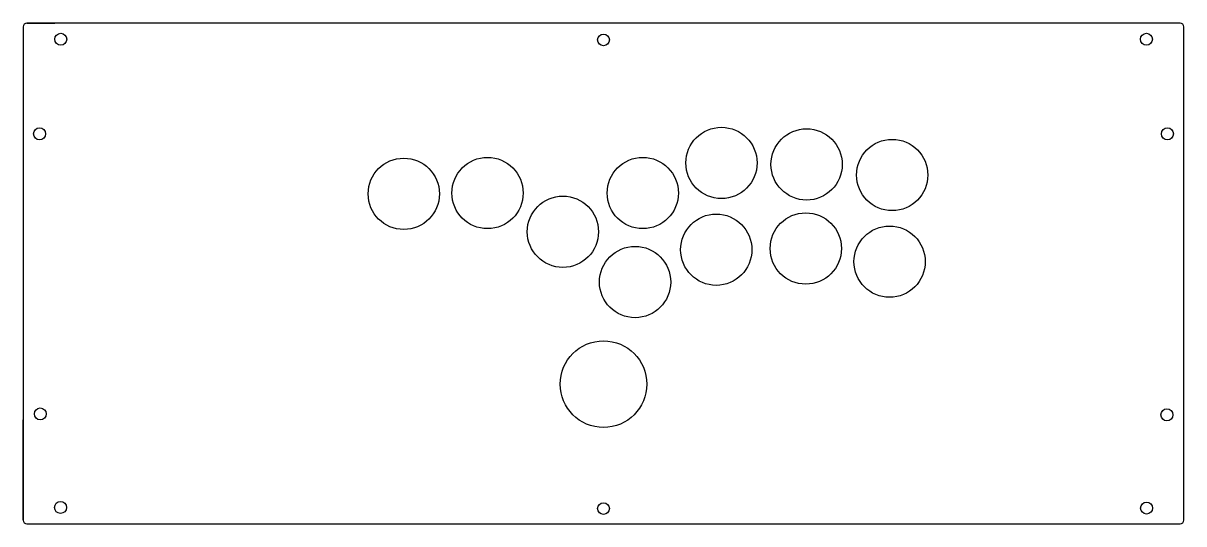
# Model space of a CAD drawing. Header units: inches. Extents: x 1.2 to 17, y 0.5 to 7.3.
import ezdxf

# ---------------------------------------------------------------- set-up
doc = ezdxf.new("R2010")
doc.units = ezdxf.units.IN
doc.header["$MEASUREMENT"] = 0

msp = doc.modelspace()

# ---------------------------------------------------------------- linework, layer by layer
for p, q in [((16.95, 7.31), (1.25, 7.31)), ((1.25, 7.31), (1.63, 7.31)), ((16.95, 7.31), (16.573, 7.31)), ((1.2, 7.26), (1.2, 0.55)), ((17, 0.55), (17, 7.26)), ((1.2, 0.55), (1.2, 1.912)), ((17, 0.55), (17, 1.9)), ((1.2, 0.55), (1.2, 0.641)), ((17, 0.55), (17, 0.633)), ((1.25, 0.5), (16.95, 0.5))]:
    msp.add_line(p, q)
for centre, radius in [((1.711, 7.092), 0.0815), ((9.1, 7.083), 0.08), ((16.491, 7.092), 0.0815), ((1.423, 5.805), 0.0815), ((10.706, 5.409), 0.485), ((11.865, 5.389), 0.485), ((16.777, 5.805), 0.0815), ((13.03, 5.245), 0.485), ((6.381, 4.989), 0.485), ((7.521, 5), 0.485), ((9.635, 5), 0.485), ((8.547, 4.473), 0.485), ((10.635, 4.229), 0.485), ((11.854, 4.245), 0.485), ((12.995, 4.066), 0.485), ((9.53, 3.789), 0.485), ((9.1, 2.4), 0.589), ((1.433, 1.994), 0.0815), ((16.771, 1.982), 0.0815), ((1.708, 0.722), 0.0815), ((16.494, 0.714), 0.0815), ((9.1, 0.707), 0.08)]:
    msp.add_circle(centre, radius)
for centre, start, end in [((1.25, 7.26), 90, 180), ((16.95, 7.26), 0, 90), ((1.25, 0.55), 180, 270), ((16.95, 0.55), 270, 0)]:
    msp.add_arc(centre, 0.05, start, end)

doc.saveas('drawing.dxf')
